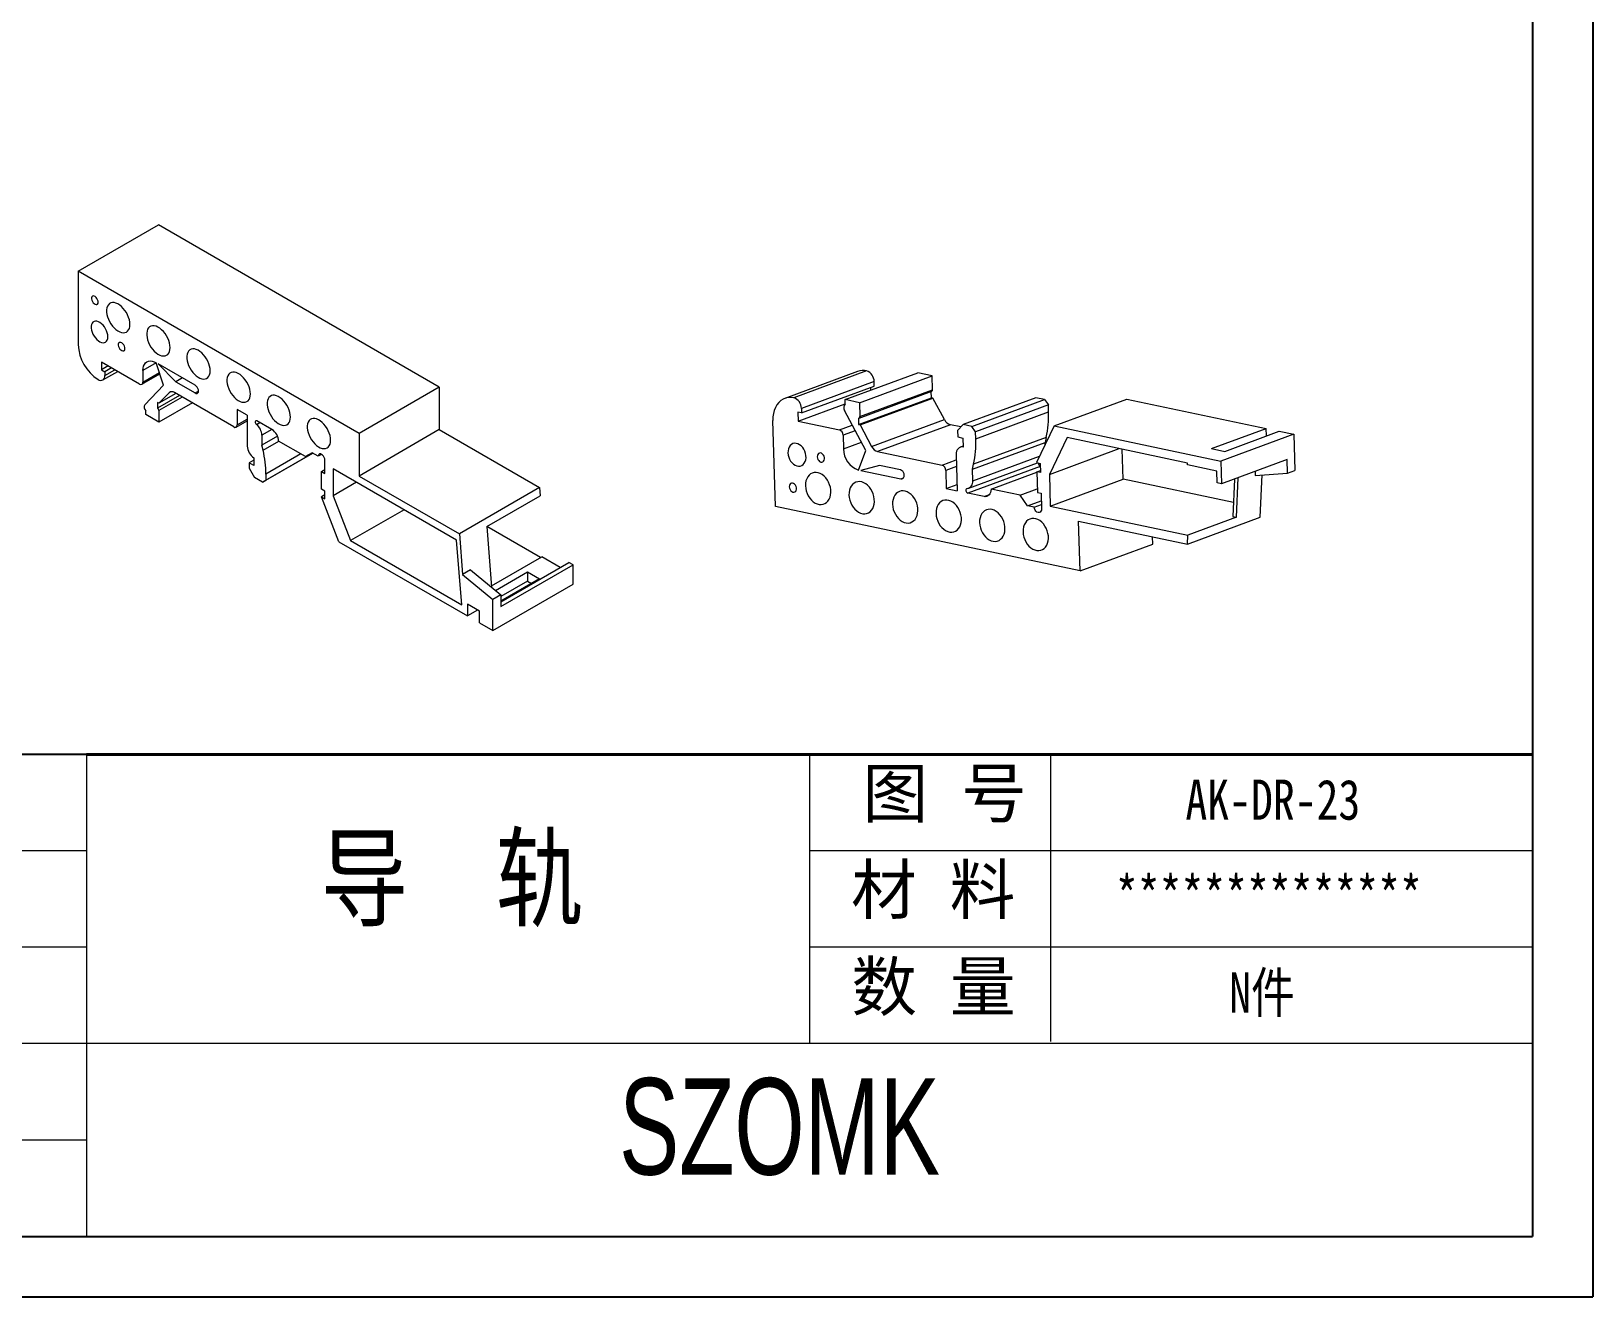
# Model space of a CAD drawing. Header units: inches. Extents: x 1328 to 2905, y 1126 to 1460.
# Drawn here: x 2739.9 to 2905, y 1125.7 to 1259.4 of the extents above; entities that cross this region are included whole.
import ezdxf

# ---------------------------------------------------------------- set-up
doc = ezdxf.new("R2010")
doc.units = ezdxf.units.IN
doc.header["$LTSCALE"] = 15
doc.layers.add('文字', color=81, linetype='Continuous')
doc.layers.add('粗实线', color=7, linetype='Continuous', lineweight=30)
doc.layers.add('细实线', color=3, linetype='Continuous', lineweight=9)
doc.styles.get("Standard").update_dxf_attribs({"font": 'txt', "bigfont": 'gbcbig.shx'})
doc.styles.add('宋体', font='', dxfattribs={"width": 0.8, "height": 3.5})
doc.styles.add('长仿宋', font='', dxfattribs={"width": 0.7, "height": 4})
doc.styles.get('宋体').set_extended_font_data('SimSun')
doc.styles.get('长仿宋').set_extended_font_data('SimSun')

msp = doc.modelspace()

# ---------------------------------------------------------------- linework, layer by layer
for p, q in [((2905.044, 1393.201), (2905.044, 1125.657)), ((2898.674, 1386.831), (2898.674, 1132.027)), ((2745.791, 1182.988), (2669.35, 1182.988)), ((2536.451, 1132.027), (2898.674, 1132.027)), ((2526.66, 1125.657), (2905.044, 1125.657))]:
    msp.add_line(p, q)
at = {"color": 7, "linetype": 'Continuous', "lineweight": 15}
for p, q in [((2744.901, 1234.05), (2753.387, 1238.948)), ((2783.085, 1221.803), (2753.387, 1238.948)), ((2744.901, 1234.05), (2744.901, 1226.292)), ((2774.6, 1216.905), (2744.901, 1234.05)), ((2751.395, 1222.135), (2747.376, 1224.455)), ((2747.376, 1224.455), (2747.376, 1223.639)), ((2748.083, 1224.047), (2747.376, 1223.639)), ((2747.376, 1223.639), (2747.73, 1223.435)), ((2747.523, 1222.569), (2749.084, 1223.47)), ((2748.437, 1223.843), (2747.73, 1223.435)), ((2747.73, 1223.435), (2747.73, 1223.027)), ((2751.749, 1223.564), (2751.749, 1222.339)), ((2753.933, 1222.025), (2753.163, 1224.381)), ((2753.375, 1224.258), (2755.23, 1222.371)), ((2757.276, 1222.007), (2753.375, 1224.258)), ((2827.316, 1223.458), (2819.622, 1220.621)), ((2828.268, 1223.518), (2820.574, 1220.68)), ((2751.645, 1222.11), (2753.546, 1223.208)), ((2751.949, 1219.947), (2753.933, 1222.025)), ((2755.937, 1222.78), (2755.23, 1222.371)), ((2755.23, 1222.371), (2757.276, 1221.19)), ((2783.085, 1221.803), (2774.6, 1216.905)), ((2783.085, 1221.803), (2783.085, 1217.313)), ((2829.064, 1222.398), (2821.37, 1219.56)), ((2821.384, 1219.081), (2829.078, 1221.919)), ((2825.995, 1220.486), (2833.689, 1223.323)), ((2827.507, 1220.166), (2835.2, 1223.004)), ((2828.71, 1221.487), (2828.701, 1221.78)), ((2829.078, 1221.919), (2829.064, 1222.398)), ((2835.2, 1223.004), (2833.689, 1223.323)), ((2835.244, 1221.533), (2835.2, 1223.004)), ((2755.608, 1220.928), (2753.299, 1219.595)), ((2753.441, 1220.1), (2753.299, 1220.182)), ((2753.299, 1220.182), (2753.299, 1219.595)), ((2754.509, 1221.219), (2753.441, 1220.1)), ((2755.242, 1221.14), (2753.441, 1220.1)), ((2756.977, 1220.138), (2753.441, 1218.097)), ((2761.361, 1217.607), (2755.085, 1221.23)), ((2826.01, 1220.007), (2825.995, 1220.486)), ((2827.507, 1220.166), (2825.995, 1220.486)), ((2827.423, 1217.849), (2835.117, 1220.686)), ((2827.466, 1218.541), (2835.16, 1221.378)), ((2827.507, 1220.166), (2827.55, 1218.696)), ((2827.55, 1218.696), (2835.244, 1221.533)), ((2827.576, 1217.816), (2835.27, 1220.654)), ((2835.117, 1220.686), (2835.097, 1221.355)), ((2835.27, 1220.654), (2835.117, 1220.686)), ((2836.489, 1218.372), (2835.27, 1220.654)), ((2846.167, 1220.685), (2838.473, 1217.848)), ((2839.393, 1217.653), (2847.087, 1220.49)), ((2847.087, 1220.49), (2846.167, 1220.685)), ((2847.087, 1220.49), (2847.485, 1219.93)), ((2848.097, 1217.716), (2855.791, 1220.554)), ((2855.791, 1220.554), (2870.515, 1217.44)), ((2752.047, 1218.901), (2752.047, 1219.309)), ((2753.441, 1218.097), (2752.047, 1218.901)), ((2753.441, 1219.35), (2753.441, 1218.097)), ((2762.775, 1218.832), (2761.715, 1219.444)), ((2761.715, 1219.444), (2761.715, 1217.811)), ((2762.775, 1218.832), (2762.775, 1215.566)), ((2821.384, 1219.081), (2821.001, 1219.162)), ((2821.001, 1219.162), (2821.029, 1218.204)), ((2821.029, 1218.204), (2826.009, 1220.041)), ((2821.37, 1219.56), (2821.384, 1219.081)), ((2828.187, 1215.112), (2825.923, 1219.348)), ((2827.403, 1218.537), (2827.423, 1217.849)), ((2847.485, 1219.93), (2839.791, 1217.093)), ((2839.813, 1216.345), (2847.507, 1219.182)), ((2847.507, 1219.182), (2847.485, 1219.93)), ((2761.611, 1217.582), (2762.775, 1218.254)), ((2765.391, 1217.322), (2763.8, 1218.241)), ((2783.085, 1217.313), (2774.6, 1212.414)), ((2774.6, 1216.905), (2774.6, 1212.414)), ((2783.085, 1217.313), (2793.692, 1211.189)), ((2818.629, 1209.192), (2818.359, 1218.293)), ((2821.029, 1218.204), (2825.388, 1217.282)), ((2827.423, 1217.849), (2827.576, 1217.816)), ((2827.576, 1217.816), (2828.796, 1215.534)), ((2828.796, 1215.534), (2836.489, 1218.372)), ((2837.126, 1217.837), (2829.433, 1214.999)), ((2838.244, 1217.6), (2837.126, 1217.837)), ((2838.473, 1217.848), (2837.882, 1217.211)), ((2837.882, 1217.211), (2837.902, 1216.54)), ((2839.393, 1217.653), (2838.473, 1217.848)), ((2839.791, 1217.093), (2839.393, 1217.653)), ((2839.813, 1216.345), (2839.791, 1217.093)), ((2848.097, 1217.716), (2846.232, 1213.827)), ((2848.097, 1217.716), (2865.735, 1213.987)), ((2864.745, 1215.312), (2870.515, 1217.44)), ((2873.429, 1216.824), (2865.735, 1213.987)), ((2866.125, 1215.02), (2871.895, 1217.148)), ((2870.538, 1216.648), (2870.515, 1217.44)), ((2871.895, 1217.148), (2873.429, 1216.824)), ((2873.429, 1216.824), (2873.543, 1212.992)), ((2764.33, 1216.73), (2764.33, 1215.688)), ((2765.972, 1216.635), (2764.33, 1215.688)), ((2764.456, 1215.13), (2764.33, 1215.688)), ((2768.926, 1214.464), (2766.098, 1216.097)), ((2825.786, 1216.722), (2825.828, 1215.285)), ((2837.902, 1216.54), (2838.44, 1216.426)), ((2838.466, 1215.565), (2838.151, 1215.449)), ((2838.44, 1216.426), (2838.468, 1215.468)), ((2839.452, 1213.12), (2847.145, 1215.957)), ((2847.265, 1216.498), (2839.571, 1213.66)), ((2847.265, 1216.498), (2847.145, 1215.957)), ((2847.152, 1215.745), (2847.145, 1215.957)), ((2849.454, 1216.478), (2847.589, 1212.588)), ((2847.589, 1212.588), (2854.972, 1215.311)), ((2862.202, 1213.782), (2849.454, 1216.478)), ((2855.383, 1212.072), (2855.288, 1215.244)), ((2864.745, 1215.312), (2866.125, 1215.02)), ((2763.482, 1214.097), (2762.987, 1213.811)), ((2762.987, 1213.811), (2762.987, 1213.239)), ((2763.482, 1213.524), (2762.987, 1213.811)), ((2763.482, 1214.341), (2763.482, 1213.524)), ((2769.705, 1214.832), (2764.401, 1211.769)), ((2764.754, 1211.974), (2769.705, 1214.832)), ((2768.926, 1214.464), (2769.633, 1214.873)), ((2769.634, 1214.873), (2768.926, 1214.464)), ((2770.288, 1214.495), (2769.633, 1214.873)), ((2770.641, 1214.699), (2770.288, 1214.495)), ((2770.995, 1212.696), (2770.995, 1214.087)), ((2827.419, 1213.045), (2828.187, 1215.112)), ((2829.632, 1213.529), (2827.649, 1212.996)), ((2829.433, 1214.999), (2836.239, 1213.56)), ((2831.851, 1213.06), (2829.632, 1213.529)), ((2837.73, 1214.673), (2837.844, 1210.841)), ((2839.067, 1211.121), (2846.342, 1213.804)), ((2839.452, 1213.12), (2839.571, 1213.66)), ((2846.232, 1213.827), (2846.616, 1213.746)), ((2846.616, 1213.746), (2846.644, 1212.788)), ((2862.193, 1213.593), (2862.202, 1213.782)), ((2865.299, 1212.936), (2862.193, 1213.593)), ((2865.735, 1213.987), (2865.806, 1211.592)), ((2872.731, 1214.145), (2865.806, 1211.592)), ((2872.773, 1212.708), (2872.731, 1214.145)), ((2762.987, 1213.239), (2763.552, 1212.259)), ((2764.401, 1211.769), (2763.552, 1212.259)), ((2764.401, 1211.769), (2764.754, 1211.974)), ((2764.754, 1212.611), (2764.754, 1211.974)), ((2770.641, 1212.9), (2770.995, 1213.104)), ((2770.641, 1211.025), (2770.641, 1212.9)), ((2770.641, 1212.9), (2770.995, 1212.696)), ((2784.919, 1205.641), (2771.866, 1213.176)), ((2771.866, 1213.176), (2771.866, 1210.318)), ((2774.6, 1212.414), (2785.206, 1206.291)), ((2827.649, 1212.996), (2831.879, 1212.102)), ((2836.636, 1213), (2836.693, 1211.084)), ((2839.488, 1211.897), (2839.452, 1213.12)), ((2841.419, 1211.037), (2846.262, 1212.823)), ((2846.261, 1212.869), (2846.638, 1213.008)), ((2846.261, 1212.869), (2846.326, 1210.668)), ((2846.644, 1212.788), (2846.261, 1212.869)), ((2847.589, 1212.588), (2847.689, 1209.235)), ((2847.689, 1209.235), (2855.383, 1212.072)), ((2867.044, 1209.606), (2855.383, 1212.072)), ((2865.336, 1211.691), (2865.299, 1212.936)), ((2867.161, 1212.091), (2866.974, 1208.133)), ((2867.359, 1208.052), (2867.557, 1212.237)), ((2869.353, 1212.899), (2869.333, 1212.484)), ((2869.333, 1212.484), (2872.773, 1212.708)), ((2869.879, 1208.055), (2870.091, 1212.533)), ((2872.773, 1212.708), (2873.543, 1212.992)), ((2770.995, 1210.821), (2770.641, 1211.025)), ((2770.995, 1210.412), (2770.641, 1210.208)), ((2772.478, 1205.473), (2770.641, 1210.208)), ((2770.641, 1210.208), (2770.995, 1210.004)), ((2770.995, 1210.004), (2770.995, 1210.821)), ((2774.341, 1211.747), (2771.866, 1210.318)), ((2771.866, 1210.318), (2773.703, 1205.583)), ((2793.692, 1211.189), (2785.206, 1206.291)), ((2788.102, 1207.068), (2793.759, 1210.334)), ((2793.692, 1211.189), (2793.759, 1210.334)), ((2836.693, 1211.084), (2837.824, 1211.501)), ((2836.693, 1211.084), (2837.844, 1210.841)), ((2840.68, 1210.241), (2838.955, 1210.606)), ((2844.486, 1210.388), (2841.419, 1211.037)), ((2844.486, 1210.388), (2846.315, 1211.062)), ((2845.281, 1209.268), (2844.486, 1210.388)), ((2846.326, 1210.668), (2846.71, 1210.587)), ((2846.71, 1210.587), (2846.758, 1208.956)), ((2865.806, 1211.592), (2865.336, 1211.691)), ((2779.361, 1208.849), (2773.703, 1205.583)), ((2850.838, 1202.381), (2818.629, 1209.192)), ((2845.281, 1209.268), (2846.733, 1209.803)), ((2845.991, 1209.118), (2845.281, 1209.268)), ((2845.991, 1209.118), (2846.745, 1209.396)), ((2847.689, 1209.235), (2862.23, 1206.16)), ((2788.102, 1207.068), (2788.607, 1200.659)), ((2793.788, 1203.785), (2788.102, 1207.067)), ((2850.682, 1207.65), (2862.185, 1205.217)), ((2850.838, 1202.381), (2850.682, 1207.65)), ((2862.185, 1205.217), (2869.879, 1208.055)), ((2867.359, 1208.052), (2862.23, 1206.16)), ((2866.974, 1208.133), (2867.359, 1208.052)), ((2772.478, 1205.473), (2786.055, 1197.636)), ((2773.703, 1205.583), (2785.458, 1198.797)), ((2785.458, 1198.797), (2784.919, 1205.641)), ((2785.206, 1206.291), (2785.543, 1202.014)), ((2858.532, 1205.218), (2858.509, 1205.995)), ((2862.185, 1205.217), (2862.23, 1206.16)), ((2788.597, 1200.788), (2793.929, 1203.867)), ((2795.874, 1202.744), (2793.929, 1203.867)), ((2850.838, 1202.381), (2858.532, 1205.218)), ((2786.392, 1202.504), (2785.543, 1202.014)), ((2785.543, 1202.014), (2788.742, 1199.351)), ((2786.392, 1202.504), (2789.59, 1199.841)), ((2789.012, 1200.322), (2792.419, 1202.289)), ((2789.59, 1199.116), (2796.794, 1203.275)), ((2789.59, 1198.616), (2797.227, 1203.024)), ((2792.419, 1202.289), (2793.692, 1201.555)), ((2792.419, 1202.289), (2792.419, 1201.31)), ((2797.227, 1203.024), (2796.794, 1203.275)), ((2797.227, 1200.983), (2797.227, 1203.024)), ((2788.742, 1196.085), (2797.227, 1200.983)), ((2793.692, 1201.555), (2789.59, 1199.187)), ((2792.419, 1201.31), (2789.59, 1199.677)), ((2792.419, 1201.31), (2792.843, 1201.065)), ((2787.328, 1198.126), (2786.055, 1198.861)), ((2786.055, 1198.861), (2786.055, 1197.636)), ((2789.59, 1199.841), (2788.742, 1199.351)), ((2788.742, 1196.085), (2788.742, 1199.351)), ((2789.59, 1199.841), (2789.59, 1198.616)), ((2787.116, 1198.248), (2786.055, 1197.636)), ((2787.328, 1196.901), (2787.328, 1198.126)), ((2787.328, 1196.901), (2788.742, 1196.085))]:
    msp.add_line(p, q, dxfattribs=at)
at = {"color": 8, "linetype": 'Continuous', "lineweight": 15}
for p, q in [((2747.73, 1223.027), (2748.791, 1223.639)), ((2753.163, 1224.381), (2751.749, 1223.564)), ((2751.749, 1222.339), (2753.5, 1223.35)), ((2755.891, 1220.765), (2753.441, 1219.35)), ((2754.676, 1221.315), (2754.509, 1221.219)), ((2757.276, 1221.19), (2757.629, 1221.394)), ((2761.715, 1217.811), (2762.775, 1218.423)), ((2763.764, 1217.857), (2764.114, 1218.059)), ((2765.373, 1217.332), (2764.33, 1216.73)), ((2825.388, 1217.282), (2826.757, 1217.787)), ((2827.073, 1217.197), (2825.786, 1216.722)), ((2764.456, 1215.13), (2766.115, 1216.087)), ((2825.828, 1215.285), (2827.721, 1215.983)), ((2768.445, 1214.742), (2764.754, 1212.611)), ((2836.239, 1213.56), (2837.746, 1214.116)), ((2839.488, 1211.897), (2846.557, 1214.504)), ((2831.879, 1212.102), (2832.165, 1212.207)), ((2837.767, 1213.417), (2836.636, 1213)), ((2846.625, 1213.434), (2838.955, 1210.606)), ((2840.68, 1210.241), (2841.252, 1210.452))]:
    msp.add_line(p, q, dxfattribs=at)
at = {"color": 7, "linetype": 'Continuous', "lineweight": 15, "flags": 128}
for points in [[(2747.023, 1230.784), (2747.007, 1230.913), (2746.961, 1231.049), (2746.89, 1231.18), (2746.798, 1231.293), (2746.696, 1231.38), (2746.59, 1231.431), (2746.492, 1231.443), (2746.41, 1231.415), (2746.351, 1231.349), (2746.319, 1231.25), (2746.319, 1231.129), (2746.351, 1230.994), (2746.41, 1230.86), (2746.492, 1230.736), (2746.59, 1230.635), (2746.696, 1230.565), (2746.798, 1230.533), (2746.89, 1230.541), (2746.961, 1230.589), (2747.007, 1230.672), (2747.023, 1230.784)], [(2750.381, 1228.436), (2750.365, 1228.675), (2750.318, 1228.926), (2750.24, 1229.182), (2750.133, 1229.438), (2750.001, 1229.686), (2749.847, 1229.921), (2749.674, 1230.136), (2749.488, 1230.325), (2749.293, 1230.483), (2749.094, 1230.607), (2748.896, 1230.694), (2748.705, 1230.74), (2748.525, 1230.745), (2748.361, 1230.709), (2748.218, 1230.633), (2748.098, 1230.518), (2748.006, 1230.368), (2747.942, 1230.186), (2747.911, 1229.978), (2747.911, 1229.748), (2747.942, 1229.502), (2748.006, 1229.248), (2748.098, 1228.991), (2748.218, 1228.738), (2748.361, 1228.496), (2748.525, 1228.27), (2748.705, 1228.068), (2748.896, 1227.894), (2749.094, 1227.752), (2749.293, 1227.646), (2749.488, 1227.579), (2749.674, 1227.554), (2749.847, 1227.569), (2750.001, 1227.625), (2750.133, 1227.721), (2750.24, 1227.854), (2750.318, 1228.021), (2750.365, 1228.216), (2750.381, 1228.436)], [(2748.048, 1227.13), (2748.032, 1227.332), (2747.985, 1227.546), (2747.908, 1227.763), (2747.804, 1227.975), (2747.677, 1228.175), (2747.531, 1228.356), (2747.372, 1228.512), (2747.206, 1228.635), (2747.038, 1228.723), (2746.875, 1228.771), (2746.722, 1228.779), (2746.585, 1228.745), (2746.469, 1228.672), (2746.378, 1228.561), (2746.316, 1228.417), (2746.284, 1228.245), (2746.284, 1228.051), (2746.316, 1227.842), (2746.378, 1227.626), (2746.469, 1227.41), (2746.585, 1227.203), (2746.722, 1227.011), (2746.875, 1226.842), (2747.038, 1226.702), (2747.206, 1226.596), (2747.372, 1226.528), (2747.531, 1226.5), (2747.677, 1226.513), (2747.804, 1226.566), (2747.908, 1226.659), (2747.985, 1226.787), (2748.032, 1226.946), (2748.048, 1227.13)], [(2754.624, 1225.987), (2754.608, 1226.226), (2754.56, 1226.476), (2754.482, 1226.733), (2754.376, 1226.989), (2754.244, 1227.237), (2754.09, 1227.472), (2753.917, 1227.686), (2753.731, 1227.875), (2753.536, 1228.034), (2753.337, 1228.158), (2753.139, 1228.244), (2752.948, 1228.291), (2752.768, 1228.296), (2752.604, 1228.26), (2752.46, 1228.184), (2752.341, 1228.069), (2752.248, 1227.919), (2752.185, 1227.737), (2752.153, 1227.529), (2752.153, 1227.299), (2752.185, 1227.053), (2752.248, 1226.799), (2752.341, 1226.542), (2752.46, 1226.289), (2752.604, 1226.046), (2752.768, 1225.821), (2752.948, 1225.619), (2753.139, 1225.444), (2753.337, 1225.303), (2753.536, 1225.197), (2753.731, 1225.13), (2753.917, 1225.104), (2754.09, 1225.12), (2754.244, 1225.176), (2754.376, 1225.272), (2754.482, 1225.405), (2754.56, 1225.571), (2754.608, 1225.767), (2754.624, 1225.987)], [(2749.851, 1225.885), (2749.835, 1226.014), (2749.79, 1226.15), (2749.718, 1226.281), (2749.627, 1226.394), (2749.524, 1226.481), (2749.419, 1226.532), (2749.321, 1226.544), (2749.238, 1226.516), (2749.179, 1226.45), (2749.148, 1226.351), (2749.148, 1226.23), (2749.179, 1226.096), (2749.238, 1225.961), (2749.321, 1225.837), (2749.419, 1225.736), (2749.524, 1225.666), (2749.627, 1225.634), (2749.718, 1225.642), (2749.79, 1225.69), (2749.835, 1225.773), (2749.851, 1225.885)], [(2758.867, 1223.538), (2758.851, 1223.776), (2758.803, 1224.027), (2758.725, 1224.284), (2758.619, 1224.54), (2758.486, 1224.788), (2758.332, 1225.023), (2758.16, 1225.237), (2757.974, 1225.426), (2757.778, 1225.585), (2757.579, 1225.709), (2757.382, 1225.795), (2757.19, 1225.842), (2757.011, 1225.847), (2756.847, 1225.811), (2756.703, 1225.735), (2756.583, 1225.62), (2756.491, 1225.47), (2756.428, 1225.288), (2756.396, 1225.079), (2756.396, 1224.849), (2756.428, 1224.604), (2756.491, 1224.349), (2756.583, 1224.092), (2756.703, 1223.839), (2756.847, 1223.597), (2757.011, 1223.372), (2757.19, 1223.17), (2757.382, 1222.995), (2757.579, 1222.853), (2757.778, 1222.748), (2757.974, 1222.681), (2758.16, 1222.655), (2758.332, 1222.671), (2758.486, 1222.727), (2758.619, 1222.823), (2758.725, 1222.956), (2758.803, 1223.122), (2758.851, 1223.318), (2758.867, 1223.538)], [(2751.749, 1223.564), (2751.766, 1223.81), (2751.818, 1224.029), (2751.903, 1224.217), (2752.019, 1224.368), (2752.163, 1224.48), (2752.332, 1224.549), (2752.521, 1224.574), (2752.726, 1224.553), (2752.942, 1224.488), (2753.163, 1224.381)], [(2757.276, 1221.19), (2757.385, 1221.147), (2757.484, 1221.148), (2757.562, 1221.193), (2757.612, 1221.278), (2757.629, 1221.394), (2757.612, 1221.531), (2757.562, 1221.673), (2757.484, 1221.809), (2757.385, 1221.924), (2757.276, 1222.007)], [(2763.109, 1221.089), (2763.093, 1221.327), (2763.046, 1221.578), (2762.968, 1221.835), (2762.861, 1222.09), (2762.729, 1222.339), (2762.575, 1222.573), (2762.402, 1222.788), (2762.216, 1222.977), (2762.021, 1223.136), (2761.822, 1223.26), (2761.624, 1223.346), (2761.433, 1223.392), (2761.253, 1223.398), (2761.089, 1223.362), (2760.946, 1223.285), (2760.826, 1223.171), (2760.733, 1223.02), (2760.67, 1222.839), (2760.638, 1222.63), (2760.638, 1222.4), (2760.67, 1222.155), (2760.733, 1221.9), (2760.826, 1221.643), (2760.946, 1221.39), (2761.089, 1221.148), (2761.253, 1220.923), (2761.433, 1220.72), (2761.624, 1220.546), (2761.822, 1220.404), (2762.021, 1220.298), (2762.216, 1220.232), (2762.402, 1220.206), (2762.575, 1220.221), (2762.729, 1220.278), (2762.861, 1220.374), (2762.968, 1220.506), (2763.046, 1220.673), (2763.093, 1220.869), (2763.109, 1221.089)], [(2767.352, 1218.64), (2767.336, 1218.878), (2767.288, 1219.129), (2767.21, 1219.385), (2767.104, 1219.641), (2766.972, 1219.89), (2766.817, 1220.124), (2766.645, 1220.339), (2766.459, 1220.528), (2766.264, 1220.686), (2766.065, 1220.81), (2765.867, 1220.897), (2765.676, 1220.943), (2765.496, 1220.949), (2765.332, 1220.913), (2765.188, 1220.836), (2765.069, 1220.721), (2764.976, 1220.571), (2764.913, 1220.389), (2764.881, 1220.181), (2764.881, 1219.951), (2764.913, 1219.705), (2764.976, 1219.451), (2765.069, 1219.194), (2765.188, 1218.941), (2765.332, 1218.699), (2765.496, 1218.474), (2765.676, 1218.271), (2765.867, 1218.097), (2766.065, 1217.955), (2766.264, 1217.849), (2766.459, 1217.783), (2766.645, 1217.757), (2766.817, 1217.772), (2766.972, 1217.828), (2767.104, 1217.924), (2767.21, 1218.057), (2767.288, 1218.224), (2767.336, 1218.42), (2767.352, 1218.64)], [(2820.574, 1220.68), (2820.275, 1220.719), (2819.982, 1220.708), (2819.7, 1220.648), (2819.436, 1220.539), (2819.191, 1220.383), (2818.973, 1220.183), (2818.783, 1219.942), (2818.625, 1219.665), (2818.502, 1219.356), (2818.415, 1219.02), (2818.368, 1218.664), (2818.359, 1218.293)], [(2771.595, 1216.19), (2771.579, 1216.429), (2771.531, 1216.68), (2771.453, 1216.936), (2771.346, 1217.192), (2771.214, 1217.44), (2771.06, 1217.675), (2770.888, 1217.889), (2770.701, 1218.078), (2770.506, 1218.237), (2770.307, 1218.361), (2770.11, 1218.448), (2769.918, 1218.494), (2769.738, 1218.499), (2769.575, 1218.463), (2769.431, 1218.387), (2769.311, 1218.272), (2769.219, 1218.122), (2769.156, 1217.94), (2769.124, 1217.732), (2769.124, 1217.502), (2769.156, 1217.256), (2769.219, 1217.002), (2769.311, 1216.745), (2769.431, 1216.492), (2769.575, 1216.25), (2769.738, 1216.024), (2769.918, 1215.822), (2770.11, 1215.647), (2770.307, 1215.506), (2770.506, 1215.4), (2770.701, 1215.333), (2770.888, 1215.307), (2771.06, 1215.323), (2771.214, 1215.379), (2771.346, 1215.475), (2771.453, 1215.608), (2771.531, 1215.775), (2771.579, 1215.97), (2771.595, 1216.19)], [(2827.403, 1218.537), (2827.432, 1218.534), (2827.461, 1218.539), (2827.487, 1218.551), (2827.509, 1218.57), (2827.528, 1218.595), (2827.541, 1218.625), (2827.548, 1218.659), (2827.55, 1218.696)], [(2763.8, 1218.241), (2763.736, 1218.264), (2763.681, 1218.256), (2763.642, 1218.22), (2763.624, 1218.158), (2763.629, 1218.081), (2763.657, 1217.998), (2763.705, 1217.919), (2763.764, 1217.857)], [(2819.947, 1214.863), (2819.971, 1214.633), (2820.029, 1214.403), (2820.118, 1214.183), (2820.236, 1213.981), (2820.378, 1213.802), (2820.54, 1213.655), (2820.714, 1213.544), (2820.895, 1213.474), (2821.077, 1213.446), (2821.253, 1213.462), (2821.416, 1213.522), (2821.56, 1213.623), (2821.681, 1213.761), (2821.774, 1213.931), (2821.835, 1214.128), (2821.863, 1214.345), (2821.856, 1214.572), (2821.815, 1214.803), (2821.741, 1215.029), (2821.637, 1215.241), (2821.506, 1215.433), (2821.354, 1215.596), (2821.185, 1215.726), (2821.007, 1215.817), (2820.824, 1215.866), (2820.645, 1215.872), (2820.475, 1215.834), (2820.321, 1215.753), (2820.187, 1215.633), (2820.08, 1215.478), (2820.002, 1215.294), (2819.958, 1215.086), (2819.947, 1214.863)], [(2838.468, 1215.468), (2838.319, 1215.482), (2838.177, 1215.458), (2838.047, 1215.397), (2837.934, 1215.303), (2837.843, 1215.178), (2837.777, 1215.027), (2837.739, 1214.856), (2837.73, 1214.673)], [(2770.995, 1214.087), (2770.978, 1214.223), (2770.927, 1214.366), (2770.849, 1214.501), (2770.751, 1214.616), (2770.641, 1214.699), (2770.532, 1214.742), (2770.434, 1214.741), (2770.355, 1214.696), (2770.305, 1214.611), (2770.288, 1214.495)], [(2823.046, 1214.446), (2823.067, 1214.301), (2823.12, 1214.162), (2823.201, 1214.041), (2823.302, 1213.948), (2823.415, 1213.893), (2823.528, 1213.88), (2823.633, 1213.909), (2823.72, 1213.979), (2823.781, 1214.084), (2823.81, 1214.213), (2823.806, 1214.356), (2823.768, 1214.499), (2823.701, 1214.631), (2823.609, 1214.739), (2823.501, 1214.814), (2823.386, 1214.848), (2823.276, 1214.84), (2823.179, 1214.79), (2823.104, 1214.701), (2823.059, 1214.583), (2823.046, 1214.446)], [(2821.803, 1211.376), (2821.829, 1211.104), (2821.888, 1210.831), (2821.98, 1210.565), (2822.102, 1210.312), (2822.251, 1210.08), (2822.424, 1209.874), (2822.615, 1209.7), (2822.82, 1209.561), (2823.033, 1209.463), (2823.249, 1209.406), (2823.462, 1209.393), (2823.668, 1209.424), (2823.859, 1209.499), (2824.033, 1209.615), (2824.183, 1209.769), (2824.306, 1209.957), (2824.399, 1210.174), (2824.46, 1210.416), (2824.487, 1210.675), (2824.479, 1210.945), (2824.436, 1211.218), (2824.36, 1211.489), (2824.253, 1211.749), (2824.117, 1211.992), (2823.955, 1212.212), (2823.773, 1212.403), (2823.575, 1212.56), (2823.365, 1212.679), (2823.15, 1212.756), (2822.934, 1212.791), (2822.724, 1212.782), (2822.525, 1212.729), (2822.342, 1212.634), (2822.18, 1212.498), (2822.042, 1212.327), (2821.934, 1212.123), (2821.856, 1211.893), (2821.813, 1211.642), (2821.803, 1211.376)], [(2831.879, 1212.102), (2831.997, 1212.1), (2832.102, 1212.146), (2832.183, 1212.234), (2832.234, 1212.356), (2832.248, 1212.5), (2832.225, 1212.652), (2832.167, 1212.797), (2832.079, 1212.921), (2831.97, 1213.011), (2831.851, 1213.06)], [(2820.092, 1211.262), (2820.113, 1211.118), (2820.167, 1210.978), (2820.247, 1210.857), (2820.348, 1210.765), (2820.461, 1210.71), (2820.575, 1210.696), (2820.679, 1210.726), (2820.766, 1210.796), (2820.827, 1210.9), (2820.857, 1211.03), (2820.852, 1211.172), (2820.815, 1211.316), (2820.747, 1211.448), (2820.655, 1211.556), (2820.547, 1211.63), (2820.433, 1211.665), (2820.322, 1211.657), (2820.225, 1211.606), (2820.151, 1211.518), (2820.105, 1211.4), (2820.092, 1211.262)], [(2826.404, 1210.403), (2826.43, 1210.131), (2826.489, 1209.858), (2826.581, 1209.592), (2826.704, 1209.339), (2826.853, 1209.107), (2827.025, 1208.901), (2827.216, 1208.727), (2827.421, 1208.588), (2827.634, 1208.49), (2827.85, 1208.433), (2828.064, 1208.42), (2828.269, 1208.451), (2828.461, 1208.526), (2828.634, 1208.642), (2828.784, 1208.796), (2828.907, 1208.984), (2829.001, 1209.201), (2829.061, 1209.443), (2829.088, 1209.702), (2829.08, 1209.972), (2829.038, 1210.245), (2828.962, 1210.516), (2828.854, 1210.776), (2828.718, 1211.019), (2828.557, 1211.239), (2828.374, 1211.43), (2828.176, 1211.587), (2827.966, 1211.706), (2827.751, 1211.783), (2827.535, 1211.818), (2827.325, 1211.809), (2827.126, 1211.756), (2826.943, 1211.661), (2826.781, 1211.525), (2826.644, 1211.354), (2826.535, 1211.15), (2826.458, 1210.92), (2826.414, 1210.669), (2826.404, 1210.403)], [(2831.006, 1209.431), (2831.031, 1209.158), (2831.091, 1208.885), (2831.183, 1208.619), (2831.305, 1208.366), (2831.454, 1208.134), (2831.626, 1207.928), (2831.817, 1207.754), (2832.022, 1207.615), (2832.235, 1207.517), (2832.452, 1207.46), (2832.665, 1207.447), (2832.87, 1207.479), (2833.062, 1207.553), (2833.235, 1207.669), (2833.385, 1207.823), (2833.509, 1208.011), (2833.602, 1208.228), (2833.663, 1208.47), (2833.69, 1208.729), (2833.682, 1208.999), (2833.639, 1209.272), (2833.563, 1209.543), (2833.455, 1209.803), (2833.319, 1210.046), (2833.158, 1210.266), (2832.976, 1210.457), (2832.777, 1210.614), (2832.567, 1210.733), (2832.352, 1210.81), (2832.137, 1210.845), (2831.927, 1210.836), (2831.728, 1210.783), (2831.544, 1210.688), (2831.382, 1210.552), (2831.245, 1210.381), (2831.136, 1210.177), (2831.059, 1209.947), (2831.015, 1209.696), (2831.006, 1209.431)], [(2838.902, 1211.088), (2838.838, 1211.069), (2838.789, 1211.02), (2838.761, 1210.947), (2838.758, 1210.861), (2838.78, 1210.773), (2838.824, 1210.695), (2838.885, 1210.636), (2838.955, 1210.606)], [(2841.419, 1211.037), (2841.409, 1210.853), (2841.371, 1210.682), (2841.305, 1210.532), (2841.214, 1210.407), (2841.101, 1210.312), (2840.971, 1210.252), (2840.829, 1210.228), (2840.68, 1210.241)], [(2835.607, 1208.458), (2835.632, 1208.185), (2835.692, 1207.912), (2835.784, 1207.646), (2835.906, 1207.393), (2836.055, 1207.161), (2836.228, 1206.955), (2836.419, 1206.781), (2836.624, 1206.642), (2836.837, 1206.544), (2837.053, 1206.487), (2837.266, 1206.474), (2837.472, 1206.506), (2837.663, 1206.58), (2837.836, 1206.696), (2837.987, 1206.85), (2838.11, 1207.038), (2838.203, 1207.256), (2838.264, 1207.497), (2838.291, 1207.756), (2838.283, 1208.026), (2838.24, 1208.299), (2838.164, 1208.57), (2838.057, 1208.83), (2837.921, 1209.073), (2837.759, 1209.293), (2837.577, 1209.484), (2837.378, 1209.641), (2837.169, 1209.76), (2836.953, 1209.837), (2836.738, 1209.872), (2836.528, 1209.863), (2836.329, 1209.81), (2836.146, 1209.715), (2835.984, 1209.579), (2835.846, 1209.408), (2835.738, 1209.204), (2835.66, 1208.974), (2835.616, 1208.723), (2835.607, 1208.458)], [(2840.208, 1207.485), (2840.234, 1207.212), (2840.293, 1206.939), (2840.385, 1206.673), (2840.507, 1206.42), (2840.657, 1206.188), (2840.829, 1205.982), (2841.02, 1205.808), (2841.225, 1205.669), (2841.438, 1205.571), (2841.654, 1205.514), (2841.868, 1205.501), (2842.073, 1205.533), (2842.265, 1205.607), (2842.438, 1205.723), (2842.588, 1205.877), (2842.711, 1206.065), (2842.805, 1206.283), (2842.865, 1206.524), (2842.892, 1206.783), (2842.884, 1207.053), (2842.842, 1207.326), (2842.766, 1207.597), (2842.658, 1207.857), (2842.522, 1208.1), (2842.361, 1208.32), (2842.178, 1208.511), (2841.98, 1208.668), (2841.77, 1208.787), (2841.555, 1208.864), (2841.339, 1208.899), (2841.129, 1208.89), (2840.93, 1208.837), (2840.747, 1208.742), (2840.585, 1208.606), (2840.448, 1208.435), (2840.339, 1208.231), (2840.262, 1208.001), (2840.218, 1207.75), (2840.208, 1207.485)], [(2846.758, 1208.956), (2846.744, 1208.811), (2846.693, 1208.689), (2846.612, 1208.601), (2846.507, 1208.556), (2846.389, 1208.558), (2846.27, 1208.606), (2846.161, 1208.697), (2846.073, 1208.821), (2846.014, 1208.966), (2845.991, 1209.118)], [(2844.81, 1206.512), (2844.835, 1206.239), (2844.894, 1205.966), (2844.987, 1205.7), (2845.109, 1205.447), (2845.258, 1205.215), (2845.43, 1205.009), (2845.621, 1204.835), (2845.826, 1204.696), (2846.039, 1204.598), (2846.255, 1204.541), (2846.469, 1204.528), (2846.674, 1204.56), (2846.866, 1204.634), (2847.039, 1204.75), (2847.189, 1204.904), (2847.313, 1205.092), (2847.406, 1205.31), (2847.467, 1205.551), (2847.493, 1205.81), (2847.485, 1206.08), (2847.443, 1206.353), (2847.367, 1206.624), (2847.259, 1206.884), (2847.123, 1207.127), (2846.962, 1207.347), (2846.78, 1207.538), (2846.581, 1207.695), (2846.371, 1207.814), (2846.156, 1207.891), (2845.941, 1207.926), (2845.731, 1207.917), (2845.531, 1207.864), (2845.348, 1207.769), (2845.186, 1207.633), (2845.049, 1207.462), (2844.94, 1207.258), (2844.863, 1207.028), (2844.819, 1206.777), (2844.81, 1206.512)]]:
    msp.add_lwpolyline(points, dxfattribs=at)
at = {"color": 7, "linetype": 'Continuous', "lineweight": 15}
for centre, radius, start, end in [((2749.507, 1226.502), 4.61, 182.60548, 237.39452), ((2827.893, 1221.859), 1.701, 77.26678, 109.86299), ((2827.895, 1222.411), 1.168, 359.36026, 71.38871), ((2747.299, 1222.957), 0.437, 230.79671, 9.21404), ((2751.533, 1222.304), 0.218, 230.79671, 9.21404), ((2754.804, 1220.87), 0.457, 51.97034, 130.17233), ((2820.202, 1219.573), 1.168, 359.36026, 71.38871), ((2835.094, 1221.514), 0.151, 295.85999, 7.19681), ((2752.438, 1219.696), 0.55, 152.85509, 224.67177), ((2753.134, 1219.336), 0.307, 2.60548, 57.39452), ((2826.339, 1219.629), 0.502, 131.03603, 214.02957), ((2836.587, 1218.812), 10.926, 347.76998, 1.93972), ((2761.499, 1217.776), 0.218, 230.79671, 9.21404), ((2762.766, 1216.65), 1.566, 2.92359, 50.40019), ((2764.563, 1216.027), 1.537, 2.60548, 57.39452), ((2825.202, 1216.729), 0.584, 359.36026, 71.38871), ((2837.396, 1218.805), 1.005, 205.51375, 254.41728), ((2764.311, 1215.636), 1.537, 182.60548, 237.39452), ((2828.156, 1215.253), 2.328, 179.21075, 251.53823), ((2829.703, 1215.967), 1.005, 205.51375, 254.41728), ((2828.893, 1215.975), 10.926, 347.76998, 1.93972), ((2753.262, 1212.527), 11.493, 0.41851, 13.08745), ((2836.052, 1213.006), 0.584, 359.36026, 71.38871), ((2846.753, 1213.726), 0.304, 169.71223, 245.07602), ((2838.796, 1211.782), 0.702, 278.74464, 9.44797)]:
    msp.add_arc(centre, radius, start, end, dxfattribs=at)
at = {"layer": '粗实线', "color": 7, "lineweight": 40}
msp.add_line((2898.674, 1182.988), (2745.791, 1182.988), dxfattribs=at)
at = {"layer": '细实线', "color": 7}
for p, q in [((2745.791, 1182.988), (2745.791, 1132.027)), ((2822.233, 1182.988), (2822.233, 1152.411)), ((2847.713, 1182.988), (2847.713, 1152.626)), ((2745.791, 1172.795), (2669.35, 1172.795)), ((2898.674, 1172.795), (2822.233, 1172.795)), ((2745.791, 1162.603), (2669.35, 1162.603)), ((2898.674, 1162.603), (2822.233, 1162.603)), ((2898.674, 1152.411), (2669.35, 1152.411)), ((2745.791, 1142.219), (2669.35, 1142.219))]:
    msp.add_line(p, q, dxfattribs=at)

# ---------------------------------------------------------------- texts
at = {"layer": '文字', "color": 0, "attachment_point": 1, "style": '宋体'}
for s, insert, char_height, width in [('{\\H1.111x;AK-DR-23}', (2861.973, 1180.325), 3.82206, 44.1873), ('导  轨', (2770.533, 1174.189), 8.4935, 108.5859), ('{\\H1.111x;**************}', (2854.622, 1170.133), 3.82206, 44.1873), ('{\\H1.111x;N件}', (2866.597, 1159.941), 3.82206, 44.1873)]:
    msp.add_mtext(s, dxfattribs=dict(at, insert=insert, char_height=char_height, width=width))
at = {"layer": '粗实线', "insert": (2802.096, 1148.762), "char_height": 10.19216, "width": 114.29497, "attachment_point": 1, "style": '长仿宋'}
msp.add_mtext('{\\fSTXinwei|b0|i0|c134|p2;SZOMK}', dxfattribs=at)
at = {"layer": '细实线', "color": 7, "char_height": 5.09608, "attachment_point": 1}
for s, insert, width in [('{\\fSimSun|b0|i0|c134|p54;图 号}', (2827.836, 1181.44), 25.4804), ('{\\fSimSun|b0|i0|c134|p54;材 料   }', (2826.628, 1171.248), 25.4804), ('{\\fSimSun|b0|i0|c134|p54;数 量}', (2826.653, 1161.006), 23.02473)]:
    msp.add_mtext(s, dxfattribs=dict(at, insert=insert, width=width))

doc.saveas('drawing.dxf')
